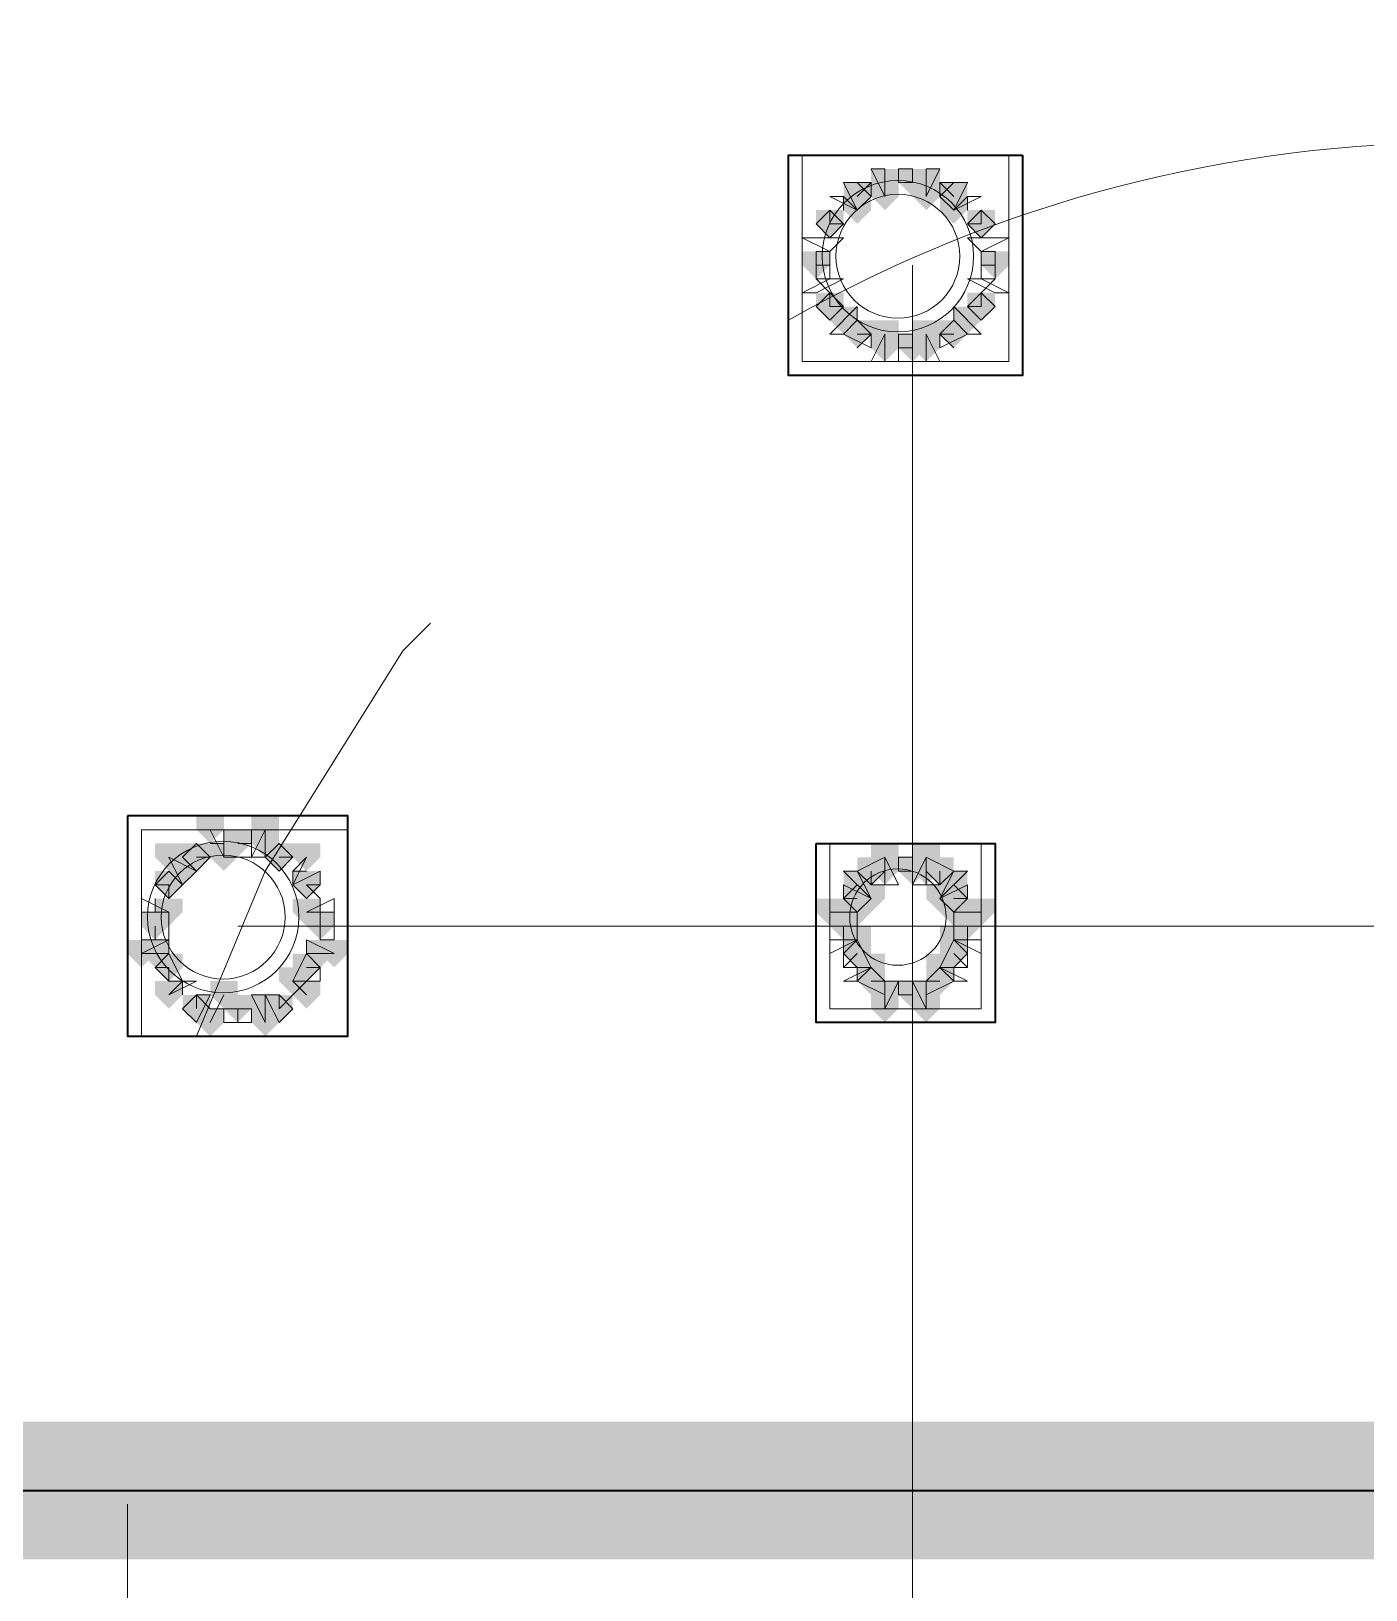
# Model space of a CAD drawing. Header units: millimetres. Extents: x 2315 to 4619, y 1334 to 1897.
# Drawn here: x 3787.65 to 3793.57, y 1541.26 to 1548.17 of the extents above; entities that cross this region are included whole.
import ezdxf

# ---------------------------------------------------------------- set-up
doc = ezdxf.new("R2010")
doc.units = ezdxf.units.MM
for name, color, linetype, true_color in [('PDF_10', 7, 'Continuous', 0x00b85c), ('PDF_AXIS', 7, 'Continuous', 0x00b85c), ('PDF_柱构件', 7, 'Continuous', 0x00b85c), ('PDF_转运站初步方案', 7, 'Continuous', 0x00b85c)]:
    doc.layers.add(name, color=color, linetype=linetype, true_color=true_color)
doc.layers.add('PDF_中心线层', color=1, linetype='Continuous')
doc.layers.add('PDF_粗实线层', color=7, linetype='Continuous')

msp = doc.modelspace()

# ---------------------------------------------------------------- hatches: boundary and pattern name
at = {"layer": 'PDF_10', "transparency": 33554559}
for points in [[(3791.5592, 1547.5601), (3791.4981, 1547.5601), (3791.4981, 1547.499), (3791.5592, 1547.4379), (3791.6203, 1547.499), (3791.6203, 1547.5601)], [(3791.5592, 1547.5601), (3791.4981, 1547.5601), (3791.4981, 1547.499), (3791.5592, 1547.4379), (3791.6203, 1547.499), (3791.6203, 1547.5601)], [(3791.3149, 1547.499), (3791.2538, 1547.499), (3791.2538, 1547.4379), (3791.3149, 1547.3768), (3791.376, 1547.4379), (3791.376, 1547.499)], [(3791.3149, 1547.499), (3791.2538, 1547.499), (3791.2538, 1547.4379), (3791.3149, 1547.3768), (3791.376, 1547.4379), (3791.376, 1547.499)], [(3791.7424, 1547.499), (3791.6814, 1547.499), (3791.6814, 1547.4379), (3791.7424, 1547.3768), (3791.8035, 1547.4379), (3791.8035, 1547.499)], [(3791.7424, 1547.499), (3791.6814, 1547.499), (3791.6814, 1547.4379), (3791.7424, 1547.3768), (3791.8035, 1547.4379), (3791.8035, 1547.499)], [(3791.1927, 1547.3768), (3791.1316, 1547.3768), (3791.1316, 1547.3157), (3791.1927, 1547.2547), (3791.2538, 1547.3157), (3791.2538, 1547.3768)], [(3791.1927, 1547.3768), (3791.1316, 1547.3768), (3791.1316, 1547.3157), (3791.1927, 1547.2547), (3791.2538, 1547.3157), (3791.2538, 1547.3768)], [(3791.8646, 1547.3768), (3791.8035, 1547.3768), (3791.8035, 1547.3157), (3791.8646, 1547.2547), (3791.9257, 1547.3157), (3791.9257, 1547.3768)], [(3791.8646, 1547.3768), (3791.8035, 1547.3768), (3791.8035, 1547.3157), (3791.8646, 1547.2547), (3791.9257, 1547.3157), (3791.9257, 1547.3768)], [(3791.1316, 1547.1936), (3791.0705, 1547.1936), (3791.0705, 1547.1325), (3791.1316, 1547.0714), (3791.1927, 1547.1325), (3791.1927, 1547.1936)], [(3791.1316, 1547.1936), (3791.0705, 1547.1936), (3791.0705, 1547.1325), (3791.1316, 1547.0714), (3791.1927, 1547.1325), (3791.1927, 1547.1936)], [(3791.9257, 1547.1936), (3791.8646, 1547.1936), (3791.8646, 1547.1325), (3791.9257, 1547.0714), (3791.9868, 1547.1325), (3791.9868, 1547.1936)], [(3791.9257, 1547.1936), (3791.8646, 1547.1936), (3791.8646, 1547.1325), (3791.9257, 1547.0714), (3791.9868, 1547.1325), (3791.9868, 1547.1936)], [(3791.1927, 1547.0103), (3791.1316, 1547.0103), (3791.1316, 1546.9493), (3791.1927, 1546.8882), (3791.2538, 1546.9493), (3791.2538, 1547.0103)], [(3791.1927, 1547.0103), (3791.1316, 1547.0103), (3791.1316, 1546.9493), (3791.1927, 1546.8882), (3791.2538, 1546.9493), (3791.2538, 1547.0103)], [(3791.8646, 1547.0103), (3791.8035, 1547.0103), (3791.8035, 1546.9493), (3791.8646, 1546.8882), (3791.9257, 1546.9493), (3791.9257, 1547.0103)], [(3791.8646, 1547.0103), (3791.8035, 1547.0103), (3791.8035, 1546.9493), (3791.8646, 1546.8882), (3791.9257, 1546.9493), (3791.9257, 1547.0103)], [(3791.3149, 1546.8882), (3791.2538, 1546.8882), (3791.2538, 1546.8271), (3791.3149, 1546.766), (3791.376, 1546.8271), (3791.376, 1546.8882)], [(3791.3149, 1546.8882), (3791.2538, 1546.8882), (3791.2538, 1546.8271), (3791.3149, 1546.766), (3791.376, 1546.8271), (3791.376, 1546.8882)], [(3791.7424, 1546.8882), (3791.6814, 1546.8882), (3791.6814, 1546.8271), (3791.7424, 1546.766), (3791.8035, 1546.8271), (3791.8035, 1546.8882)], [(3791.7424, 1546.8882), (3791.6814, 1546.8882), (3791.6814, 1546.8271), (3791.7424, 1546.766), (3791.8035, 1546.8271), (3791.8035, 1546.8882)], [(3791.5592, 1546.8271), (3791.4981, 1546.8271), (3791.4981, 1546.766), (3791.5592, 1546.7049), (3791.6203, 1546.766), (3791.6203, 1546.8271)], [(3791.5592, 1546.8271), (3791.4981, 1546.8271), (3791.4981, 1546.766), (3791.5592, 1546.7049), (3791.6203, 1546.766), (3791.6203, 1546.8271)], [(3791.5592, 1546.8271), (3791.4981, 1546.8271), (3791.4981, 1546.766), (3791.5592, 1546.7049), (3791.6203, 1546.766), (3791.6203, 1546.8271)], [(3788.5662, 1544.6282), (3788.5051, 1544.6282), (3788.5051, 1544.5671), (3788.5662, 1544.506), (3788.6273, 1544.5671), (3788.6273, 1544.6282)], [(3788.5662, 1544.6282), (3788.5051, 1544.6282), (3788.5051, 1544.5671), (3788.5662, 1544.506), (3788.6273, 1544.5671), (3788.6273, 1544.6282)], [(3788.5662, 1544.6282), (3788.5051, 1544.6282), (3788.5051, 1544.5671), (3788.5662, 1544.506), (3788.6273, 1544.5671), (3788.6273, 1544.6282)], [(3788.383, 1544.5671), (3788.3219, 1544.5671), (3788.3219, 1544.506), (3788.383, 1544.4449), (3788.4441, 1544.506), (3788.4441, 1544.5671)], [(3788.383, 1544.5671), (3788.3219, 1544.5671), (3788.3219, 1544.506), (3788.383, 1544.4449), (3788.4441, 1544.506), (3788.4441, 1544.5671)], [(3788.383, 1544.5671), (3788.3219, 1544.5671), (3788.3219, 1544.506), (3788.383, 1544.4449), (3788.4441, 1544.506), (3788.4441, 1544.5671)], [(3788.7495, 1544.5671), (3788.6884, 1544.5671), (3788.6884, 1544.506), (3788.7495, 1544.4449), (3788.8105, 1544.506), (3788.8105, 1544.5671)], [(3788.7495, 1544.5671), (3788.6884, 1544.5671), (3788.6884, 1544.506), (3788.7495, 1544.4449), (3788.8105, 1544.506), (3788.8105, 1544.5671)], [(3788.7495, 1544.5671), (3788.6884, 1544.5671), (3788.6884, 1544.506), (3788.7495, 1544.4449), (3788.8105, 1544.506), (3788.8105, 1544.5671)], [(3791.376, 1544.506), (3791.3149, 1544.506), (3791.3149, 1544.4449), (3791.376, 1544.3839), (3791.437, 1544.4449), (3791.437, 1544.506)], [(3791.376, 1544.506), (3791.3149, 1544.506), (3791.3149, 1544.4449), (3791.376, 1544.3839), (3791.437, 1544.4449), (3791.437, 1544.506)], [(3791.5592, 1544.506), (3791.4981, 1544.506), (3791.4981, 1544.4449), (3791.5592, 1544.3839), (3791.6203, 1544.4449), (3791.6203, 1544.506)], [(3791.5592, 1544.506), (3791.4981, 1544.506), (3791.4981, 1544.4449), (3791.5592, 1544.3839), (3791.6203, 1544.4449), (3791.6203, 1544.506)], [(3791.6814, 1544.506), (3791.6203, 1544.506), (3791.6203, 1544.4449), (3791.6814, 1544.3839), (3791.7424, 1544.4449), (3791.7424, 1544.506)], [(3791.6814, 1544.506), (3791.6203, 1544.506), (3791.6203, 1544.4449), (3791.6814, 1544.3839), (3791.7424, 1544.4449), (3791.7424, 1544.506)], [(3788.2608, 1544.4449), (3788.1997, 1544.4449), (3788.1997, 1544.3839), (3788.2608, 1544.3228), (3788.3219, 1544.3839), (3788.3219, 1544.4449)], [(3788.2608, 1544.4449), (3788.1997, 1544.4449), (3788.1997, 1544.3839), (3788.2608, 1544.3228), (3788.3219, 1544.3839), (3788.3219, 1544.4449)], [(3788.8716, 1544.4449), (3788.8105, 1544.4449), (3788.8105, 1544.3839), (3788.8716, 1544.3228), (3788.9327, 1544.3839), (3788.9327, 1544.4449)], [(3788.8716, 1544.4449), (3788.8105, 1544.4449), (3788.8105, 1544.3839), (3788.8716, 1544.3228), (3788.9327, 1544.3839), (3788.9327, 1544.4449)], [(3791.3149, 1544.3839), (3791.2538, 1544.3839), (3791.2538, 1544.3228), (3791.3149, 1544.2617), (3791.376, 1544.3228), (3791.376, 1544.3839)], [(3791.3149, 1544.3839), (3791.2538, 1544.3839), (3791.2538, 1544.3228), (3791.3149, 1544.2617), (3791.376, 1544.3228), (3791.376, 1544.3839)], [(3791.7424, 1544.3839), (3791.6814, 1544.3839), (3791.6814, 1544.3228), (3791.7424, 1544.2617), (3791.8035, 1544.3228), (3791.8035, 1544.3839)], [(3791.7424, 1544.3839), (3791.6814, 1544.3839), (3791.6814, 1544.3228), (3791.7424, 1544.2617), (3791.8035, 1544.3228), (3791.8035, 1544.3839)], [(3788.1997, 1544.2617), (3788.1387, 1544.2617), (3788.1387, 1544.2006), (3788.1997, 1544.1395), (3788.2608, 1544.2006), (3788.2608, 1544.2617)], [(3788.1997, 1544.2617), (3788.1387, 1544.2617), (3788.1387, 1544.2006), (3788.1997, 1544.1395), (3788.2608, 1544.2006), (3788.2608, 1544.2617)], [(3788.1997, 1544.2617), (3788.1387, 1544.2617), (3788.1387, 1544.2006), (3788.1997, 1544.1395), (3788.2608, 1544.2006), (3788.2608, 1544.2617)], [(3788.9327, 1544.2617), (3788.8716, 1544.2617), (3788.8716, 1544.2006), (3788.9327, 1544.1395), (3788.9938, 1544.2006), (3788.9938, 1544.2617)], [(3788.9327, 1544.2617), (3788.8716, 1544.2617), (3788.8716, 1544.2006), (3788.9327, 1544.1395), (3788.9938, 1544.2006), (3788.9938, 1544.2617)], [(3791.2538, 1544.2617), (3791.1927, 1544.2617), (3791.1927, 1544.2006), (3791.2538, 1544.1395), (3791.3149, 1544.2006), (3791.3149, 1544.2617)], [(3791.2538, 1544.2617), (3791.1927, 1544.2617), (3791.1927, 1544.2006), (3791.2538, 1544.1395), (3791.3149, 1544.2006), (3791.3149, 1544.2617)], [(3791.2538, 1544.2617), (3791.1927, 1544.2617), (3791.1927, 1544.2006), (3791.2538, 1544.1395), (3791.3149, 1544.2006), (3791.3149, 1544.2617)], [(3791.8035, 1544.2617), (3791.7424, 1544.2617), (3791.7424, 1544.2006), (3791.8035, 1544.1395), (3791.8646, 1544.2006), (3791.8646, 1544.2617)], [(3791.8035, 1544.2617), (3791.7424, 1544.2617), (3791.7424, 1544.2006), (3791.8035, 1544.1395), (3791.8646, 1544.2006), (3791.8646, 1544.2617)], [(3791.8035, 1544.2617), (3791.7424, 1544.2617), (3791.7424, 1544.2006), (3791.8035, 1544.1395), (3791.8646, 1544.2006), (3791.8646, 1544.2617)], [(3791.3149, 1544.1395), (3791.2538, 1544.1395), (3791.2538, 1544.0784), (3791.3149, 1544.0174), (3791.376, 1544.0784), (3791.376, 1544.1395)], [(3791.3149, 1544.1395), (3791.2538, 1544.1395), (3791.2538, 1544.0784), (3791.3149, 1544.0174), (3791.376, 1544.0784), (3791.376, 1544.1395)], [(3791.7424, 1544.1395), (3791.6814, 1544.1395), (3791.6814, 1544.0784), (3791.7424, 1544.0174), (3791.8035, 1544.0784), (3791.8035, 1544.1395)], [(3791.7424, 1544.1395), (3791.6814, 1544.1395), (3791.6814, 1544.0784), (3791.7424, 1544.0174), (3791.8035, 1544.0784), (3791.8035, 1544.1395)], [(3788.2608, 1544.0784), (3788.1997, 1544.0784), (3788.1997, 1544.0174), (3788.2608, 1543.9563), (3788.3219, 1544.0174), (3788.3219, 1544.0784)], [(3788.2608, 1544.0784), (3788.1997, 1544.0784), (3788.1997, 1544.0174), (3788.2608, 1543.9563), (3788.3219, 1544.0174), (3788.3219, 1544.0784)], [(3788.8716, 1544.0784), (3788.8105, 1544.0784), (3788.8105, 1544.0174), (3788.8716, 1543.9563), (3788.9327, 1544.0174), (3788.9327, 1544.0784)], [(3788.8716, 1544.0784), (3788.8105, 1544.0784), (3788.8105, 1544.0174), (3788.8716, 1543.9563), (3788.9327, 1544.0174), (3788.9327, 1544.0784)], [(3791.376, 1544.0174), (3791.3149, 1544.0174), (3791.3149, 1543.9563), (3791.376, 1543.8952), (3791.437, 1543.9563), (3791.437, 1544.0174)], [(3791.376, 1544.0174), (3791.3149, 1544.0174), (3791.3149, 1543.9563), (3791.376, 1543.8952), (3791.437, 1543.9563), (3791.437, 1544.0174)], [(3791.376, 1544.0174), (3791.3149, 1544.0174), (3791.3149, 1543.9563), (3791.376, 1543.8952), (3791.437, 1543.9563), (3791.437, 1544.0174)], [(3791.6814, 1544.0174), (3791.6203, 1544.0174), (3791.6203, 1543.9563), (3791.6814, 1543.8952), (3791.7424, 1543.9563), (3791.7424, 1544.0174)], [(3791.6814, 1544.0174), (3791.6203, 1544.0174), (3791.6203, 1543.9563), (3791.6814, 1543.8952), (3791.7424, 1543.9563), (3791.7424, 1544.0174)], [(3791.6814, 1544.0174), (3791.6203, 1544.0174), (3791.6203, 1543.9563), (3791.6814, 1543.8952), (3791.7424, 1543.9563), (3791.7424, 1544.0174)], [(3791.5592, 1543.9563), (3791.4981, 1543.9563), (3791.4981, 1543.8952), (3791.5592, 1543.8341), (3791.6203, 1543.8952), (3791.6203, 1543.9563)], [(3791.5592, 1543.9563), (3791.4981, 1543.9563), (3791.4981, 1543.8952), (3791.5592, 1543.8341), (3791.6203, 1543.8952), (3791.6203, 1543.9563)], [(3788.383, 1543.8952), (3788.3219, 1543.8952), (3788.3219, 1543.8341), (3788.383, 1543.773), (3788.4441, 1543.8341), (3788.4441, 1543.8952)], [(3788.383, 1543.8952), (3788.3219, 1543.8952), (3788.3219, 1543.8341), (3788.383, 1543.773), (3788.4441, 1543.8341), (3788.4441, 1543.8952)], [(3788.5662, 1543.8952), (3788.5051, 1543.8952), (3788.5051, 1543.8341), (3788.5662, 1543.773), (3788.6273, 1543.8341), (3788.6273, 1543.8952)], [(3788.5662, 1543.8952), (3788.5051, 1543.8952), (3788.5051, 1543.8341), (3788.5662, 1543.773), (3788.6273, 1543.8341), (3788.6273, 1543.8952)], [(3788.7495, 1543.8952), (3788.6884, 1543.8952), (3788.6884, 1543.8341), (3788.7495, 1543.773), (3788.8105, 1543.8341), (3788.8105, 1543.8952)], [(3788.7495, 1543.8952), (3788.6884, 1543.8952), (3788.6884, 1543.8341), (3788.7495, 1543.773), (3788.8105, 1543.8341), (3788.8105, 1543.8952)]]:
    msp.add_hatch(color=6, dxfattribs=at).paths.add_polyline_path(points)
at = {"layer": 'PDF_柱构件', "transparency": 33554559}
for points in [[(3791.437, 1547.5601), (3791.376, 1547.5601), (3791.376, 1547.499), (3791.437, 1547.4379), (3791.4981, 1547.499), (3791.4981, 1547.5601)], [(3791.6203, 1547.5601), (3791.5592, 1547.5601), (3791.5592, 1547.499), (3791.6203, 1547.4379), (3791.6814, 1547.499), (3791.6814, 1547.5601)], [(3791.3149, 1547.4379), (3791.2538, 1547.4379), (3791.2538, 1547.3768), (3791.3149, 1547.3157), (3791.376, 1547.3768), (3791.376, 1547.4379)], [(3791.437, 1547.499), (3791.376, 1547.499), (3791.376, 1547.4379), (3791.437, 1547.3768), (3791.4981, 1547.4379), (3791.4981, 1547.499)], [(3791.6203, 1547.499), (3791.5592, 1547.499), (3791.5592, 1547.4379), (3791.6203, 1547.3768), (3791.6814, 1547.4379), (3791.6814, 1547.499)], [(3791.7424, 1547.4379), (3791.6814, 1547.4379), (3791.6814, 1547.3768), (3791.7424, 1547.3157), (3791.8035, 1547.3768), (3791.8035, 1547.4379)], [(3791.2538, 1546.9493), (3791.1927, 1546.9493), (3791.1927, 1546.8882), (3791.2538, 1546.8271), (3791.3149, 1546.8882), (3791.3149, 1546.9493)], [(3791.437, 1546.8882), (3791.376, 1546.8882), (3791.376, 1546.8271), (3791.437, 1546.766), (3791.4981, 1546.8271), (3791.4981, 1546.8882)], [(3791.6203, 1546.8882), (3791.5592, 1546.8882), (3791.5592, 1546.8271), (3791.6203, 1546.766), (3791.6814, 1546.8271), (3791.6814, 1546.8882)], [(3791.8035, 1546.9493), (3791.7424, 1546.9493), (3791.7424, 1546.8882), (3791.8035, 1546.8271), (3791.8646, 1546.8882), (3791.8646, 1546.9493)], [(3791.437, 1546.8271), (3791.376, 1546.8271), (3791.376, 1546.766), (3791.437, 1546.7049), (3791.4981, 1546.766), (3791.4981, 1546.8271)], [(3791.6203, 1546.8271), (3791.5592, 1546.8271), (3791.5592, 1546.766), (3791.6203, 1546.7049), (3791.6814, 1546.766), (3791.6814, 1546.8271)], [(3788.4441, 1544.6893), (3788.383, 1544.6893), (3788.383, 1544.6282), (3788.4441, 1544.5671), (3788.5051, 1544.6282), (3788.5051, 1544.6893)], [(3788.6884, 1544.6893), (3788.6273, 1544.6893), (3788.6273, 1544.6282), (3788.6884, 1544.5671), (3788.7495, 1544.6282), (3788.7495, 1544.6893)], [(3788.6884, 1544.6282), (3788.6273, 1544.6282), (3788.6273, 1544.5671), (3788.6884, 1544.506), (3788.7495, 1544.5671), (3788.7495, 1544.6282)], [(3788.2608, 1544.5671), (3788.1997, 1544.5671), (3788.1997, 1544.506), (3788.2608, 1544.4449), (3788.3219, 1544.506), (3788.3219, 1544.5671)], [(3788.5051, 1544.5671), (3788.4441, 1544.5671), (3788.4441, 1544.506), (3788.5051, 1544.4449), (3788.5662, 1544.506), (3788.5662, 1544.5671)], [(3788.8716, 1544.5671), (3788.8105, 1544.5671), (3788.8105, 1544.506), (3788.8716, 1544.4449), (3788.9327, 1544.506), (3788.9327, 1544.5671)], [(3791.437, 1544.5671), (3791.376, 1544.5671), (3791.376, 1544.506), (3791.437, 1544.4449), (3791.4981, 1544.506), (3791.4981, 1544.5671)], [(3791.6203, 1544.5671), (3791.5592, 1544.5671), (3791.5592, 1544.506), (3791.6203, 1544.4449), (3791.6814, 1544.506), (3791.6814, 1544.5671)], [(3788.3219, 1544.506), (3788.2608, 1544.506), (3788.2608, 1544.4449), (3788.3219, 1544.3839), (3788.383, 1544.4449), (3788.383, 1544.506)], [(3791.437, 1544.506), (3791.376, 1544.506), (3791.376, 1544.4449), (3791.437, 1544.3839), (3791.4981, 1544.4449), (3791.4981, 1544.506)], [(3791.6203, 1544.506), (3791.5592, 1544.506), (3791.5592, 1544.4449), (3791.6203, 1544.3839), (3791.6814, 1544.4449), (3791.6814, 1544.506)], [(3791.3149, 1544.4449), (3791.2538, 1544.4449), (3791.2538, 1544.3839), (3791.3149, 1544.3228), (3791.376, 1544.3839), (3791.376, 1544.4449)], [(3791.7424, 1544.4449), (3791.6814, 1544.4449), (3791.6814, 1544.3839), (3791.7424, 1544.3228), (3791.8035, 1544.3839), (3791.8035, 1544.4449)], [(3791.376, 1544.3839), (3791.3149, 1544.3839), (3791.3149, 1544.3228), (3791.376, 1544.2617), (3791.437, 1544.3228), (3791.437, 1544.3839)], [(3791.6814, 1544.3839), (3791.6203, 1544.3839), (3791.6203, 1544.3228), (3791.6814, 1544.2617), (3791.7424, 1544.3228), (3791.7424, 1544.3839)], [(3788.2608, 1544.3228), (3788.1997, 1544.3228), (3788.1997, 1544.2617), (3788.2608, 1544.2006), (3788.3219, 1544.2617), (3788.3219, 1544.3228)], [(3788.8716, 1544.3228), (3788.8105, 1544.3228), (3788.8105, 1544.2617), (3788.8716, 1544.2006), (3788.9327, 1544.2617), (3788.9327, 1544.3228)], [(3791.1927, 1544.3228), (3791.1316, 1544.3228), (3791.1316, 1544.2617), (3791.1927, 1544.2006), (3791.2538, 1544.2617), (3791.2538, 1544.3228)], [(3791.2538, 1544.3228), (3791.1927, 1544.3228), (3791.1927, 1544.2617), (3791.2538, 1544.2006), (3791.3149, 1544.2617), (3791.3149, 1544.3228)], [(3791.3149, 1544.3228), (3791.2538, 1544.3228), (3791.2538, 1544.2617), (3791.3149, 1544.2006), (3791.376, 1544.2617), (3791.376, 1544.3228)], [(3791.7424, 1544.3228), (3791.6814, 1544.3228), (3791.6814, 1544.2617), (3791.7424, 1544.2006), (3791.8035, 1544.2617), (3791.8035, 1544.3228)], [(3791.8035, 1544.3228), (3791.7424, 1544.3228), (3791.7424, 1544.2617), (3791.8035, 1544.2006), (3791.8646, 1544.2617), (3791.8646, 1544.3228)], [(3791.8646, 1544.3228), (3791.8035, 1544.3228), (3791.8035, 1544.2617), (3791.8646, 1544.2006), (3791.9257, 1544.2617), (3791.9257, 1544.3228)], [(3791.3149, 1544.2006), (3791.2538, 1544.2006), (3791.2538, 1544.1395), (3791.3149, 1544.0784), (3791.376, 1544.1395), (3791.376, 1544.2006)], [(3791.7424, 1544.2006), (3791.6814, 1544.2006), (3791.6814, 1544.1395), (3791.7424, 1544.0784), (3791.8035, 1544.1395), (3791.8035, 1544.2006)], [(3788.1387, 1544.1395), (3788.0776, 1544.1395), (3788.0776, 1544.0784), (3788.1387, 1544.0174), (3788.1997, 1544.0784), (3788.1997, 1544.1395)], [(3788.1997, 1544.1395), (3788.1387, 1544.1395), (3788.1387, 1544.0784), (3788.1997, 1544.0174), (3788.2608, 1544.0784), (3788.2608, 1544.1395)], [(3788.9327, 1544.1395), (3788.8716, 1544.1395), (3788.8716, 1544.0784), (3788.9327, 1544.0174), (3788.9938, 1544.0784), (3788.9938, 1544.1395)], [(3788.9938, 1544.1395), (3788.9327, 1544.1395), (3788.9327, 1544.0784), (3788.9938, 1544.0174), (3789.0549, 1544.0784), (3789.0549, 1544.1395)], [(3791.376, 1544.0784), (3791.3149, 1544.0784), (3791.3149, 1544.0174), (3791.376, 1543.9563), (3791.437, 1544.0174), (3791.437, 1544.0784)], [(3791.6814, 1544.0784), (3791.6203, 1544.0784), (3791.6203, 1544.0174), (3791.6814, 1543.9563), (3791.7424, 1544.0174), (3791.7424, 1544.0784)], [(3788.8105, 1544.0174), (3788.7495, 1544.0174), (3788.7495, 1543.9563), (3788.8105, 1543.8952), (3788.8716, 1543.9563), (3788.8716, 1544.0174)], [(3788.2608, 1543.9563), (3788.1997, 1543.9563), (3788.1997, 1543.8952), (3788.2608, 1543.8341), (3788.3219, 1543.8952), (3788.3219, 1543.9563)], [(3788.5051, 1543.9563), (3788.4441, 1543.9563), (3788.4441, 1543.8952), (3788.5051, 1543.8341), (3788.5662, 1543.8952), (3788.5662, 1543.9563)], [(3788.8716, 1543.9563), (3788.8105, 1543.9563), (3788.8105, 1543.8952), (3788.8716, 1543.8341), (3788.9327, 1543.8952), (3788.9327, 1543.9563)], [(3791.437, 1543.9563), (3791.376, 1543.9563), (3791.376, 1543.8952), (3791.437, 1543.8341), (3791.4981, 1543.8952), (3791.4981, 1543.9563)], [(3791.6203, 1543.9563), (3791.5592, 1543.9563), (3791.5592, 1543.8952), (3791.6203, 1543.8341), (3791.6814, 1543.8952), (3791.6814, 1543.9563)], [(3788.6884, 1543.8952), (3788.6273, 1543.8952), (3788.6273, 1543.8341), (3788.6884, 1543.773), (3788.7495, 1543.8341), (3788.7495, 1543.8952)], [(3791.437, 1543.8952), (3791.376, 1543.8952), (3791.376, 1543.8341), (3791.437, 1543.773), (3791.4981, 1543.8341), (3791.4981, 1543.8952)], [(3791.6203, 1543.8952), (3791.5592, 1543.8952), (3791.5592, 1543.8341), (3791.6203, 1543.773), (3791.6814, 1543.8341), (3791.6814, 1543.8952)], [(3788.4441, 1543.8341), (3788.383, 1543.8341), (3788.383, 1543.773), (3788.4441, 1543.712), (3788.5051, 1543.773), (3788.5051, 1543.8341)], [(3788.6884, 1543.8341), (3788.6273, 1543.8341), (3788.6273, 1543.773), (3788.6884, 1543.712), (3788.7495, 1543.773), (3788.7495, 1543.8341)]]:
    msp.add_hatch(color=6, dxfattribs=at).paths.add_polyline_path(points)
at = {"layer": 'PDF_粗实线层', "transparency": 33554559}
msp.add_hatch(color=256, dxfattribs=at).paths.add_polyline_path([(3836.3317, 1554.7066), (3835.7208, 1554.7066), (3835.7208, 1542.0017), (3780.3203, 1542.0017), (3780.3203, 1554.7066), (3779.7095, 1554.7066), (3779.7095, 1541.3909), (3836.3317, 1541.3909)])
at = {"layer": 'PDF_转运站初步方案', "transparency": 33554559}
for points in [[(3791.5592, 1547.5601), (3791.4981, 1547.5601), (3791.4981, 1547.499), (3791.5592, 1547.4379), (3791.6203, 1547.499), (3791.6203, 1547.5601)], [(3791.5592, 1547.5601), (3791.4981, 1547.5601), (3791.4981, 1547.499), (3791.5592, 1547.4379), (3791.6203, 1547.499), (3791.6203, 1547.5601)], [(3791.3149, 1547.499), (3791.2538, 1547.499), (3791.2538, 1547.4379), (3791.3149, 1547.3768), (3791.376, 1547.4379), (3791.376, 1547.499)], [(3791.3149, 1547.499), (3791.2538, 1547.499), (3791.2538, 1547.4379), (3791.3149, 1547.3768), (3791.376, 1547.4379), (3791.376, 1547.499)], [(3791.7424, 1547.499), (3791.6814, 1547.499), (3791.6814, 1547.4379), (3791.7424, 1547.3768), (3791.8035, 1547.4379), (3791.8035, 1547.499)], [(3791.7424, 1547.499), (3791.6814, 1547.499), (3791.6814, 1547.4379), (3791.7424, 1547.3768), (3791.8035, 1547.4379), (3791.8035, 1547.499)], [(3791.1927, 1547.3768), (3791.1316, 1547.3768), (3791.1316, 1547.3157), (3791.1927, 1547.2547), (3791.2538, 1547.3157), (3791.2538, 1547.3768)], [(3791.1927, 1547.3768), (3791.1316, 1547.3768), (3791.1316, 1547.3157), (3791.1927, 1547.2547), (3791.2538, 1547.3157), (3791.2538, 1547.3768)], [(3791.8646, 1547.3768), (3791.8035, 1547.3768), (3791.8035, 1547.3157), (3791.8646, 1547.2547), (3791.9257, 1547.3157), (3791.9257, 1547.3768)], [(3791.8646, 1547.3768), (3791.8035, 1547.3768), (3791.8035, 1547.3157), (3791.8646, 1547.2547), (3791.9257, 1547.3157), (3791.9257, 1547.3768)], [(3791.1316, 1547.1936), (3791.0705, 1547.1936), (3791.0705, 1547.1325), (3791.1316, 1547.0714), (3791.1927, 1547.1325), (3791.1927, 1547.1936)], [(3791.1316, 1547.1936), (3791.0705, 1547.1936), (3791.0705, 1547.1325), (3791.1316, 1547.0714), (3791.1927, 1547.1325), (3791.1927, 1547.1936)], [(3791.9257, 1547.1936), (3791.8646, 1547.1936), (3791.8646, 1547.1325), (3791.9257, 1547.0714), (3791.9868, 1547.1325), (3791.9868, 1547.1936)], [(3791.9257, 1547.1936), (3791.8646, 1547.1936), (3791.8646, 1547.1325), (3791.9257, 1547.0714), (3791.9868, 1547.1325), (3791.9868, 1547.1936)], [(3791.1927, 1547.0103), (3791.1316, 1547.0103), (3791.1316, 1546.9493), (3791.1927, 1546.8882), (3791.2538, 1546.9493), (3791.2538, 1547.0103)], [(3791.1927, 1547.0103), (3791.1316, 1547.0103), (3791.1316, 1546.9493), (3791.1927, 1546.8882), (3791.2538, 1546.9493), (3791.2538, 1547.0103)], [(3791.8646, 1547.0103), (3791.8035, 1547.0103), (3791.8035, 1546.9493), (3791.8646, 1546.8882), (3791.9257, 1546.9493), (3791.9257, 1547.0103)], [(3791.8646, 1547.0103), (3791.8035, 1547.0103), (3791.8035, 1546.9493), (3791.8646, 1546.8882), (3791.9257, 1546.9493), (3791.9257, 1547.0103)], [(3791.3149, 1546.8882), (3791.2538, 1546.8882), (3791.2538, 1546.8271), (3791.3149, 1546.766), (3791.376, 1546.8271), (3791.376, 1546.8882)], [(3791.3149, 1546.8882), (3791.2538, 1546.8882), (3791.2538, 1546.8271), (3791.3149, 1546.766), (3791.376, 1546.8271), (3791.376, 1546.8882)], [(3791.7424, 1546.8882), (3791.6814, 1546.8882), (3791.6814, 1546.8271), (3791.7424, 1546.766), (3791.8035, 1546.8271), (3791.8035, 1546.8882)], [(3791.7424, 1546.8882), (3791.6814, 1546.8882), (3791.6814, 1546.8271), (3791.7424, 1546.766), (3791.8035, 1546.8271), (3791.8035, 1546.8882)], [(3791.5592, 1546.8271), (3791.4981, 1546.8271), (3791.4981, 1546.766), (3791.5592, 1546.7049), (3791.6203, 1546.766), (3791.6203, 1546.8271)], [(3791.5592, 1546.8271), (3791.4981, 1546.8271), (3791.4981, 1546.766), (3791.5592, 1546.7049), (3791.6203, 1546.766), (3791.6203, 1546.8271)], [(3788.5662, 1544.6282), (3788.5051, 1544.6282), (3788.5051, 1544.5671), (3788.5662, 1544.506), (3788.6273, 1544.5671), (3788.6273, 1544.6282)], [(3788.5662, 1544.6282), (3788.5051, 1544.6282), (3788.5051, 1544.5671), (3788.5662, 1544.506), (3788.6273, 1544.5671), (3788.6273, 1544.6282)], [(3788.383, 1544.5671), (3788.3219, 1544.5671), (3788.3219, 1544.506), (3788.383, 1544.4449), (3788.4441, 1544.506), (3788.4441, 1544.5671)], [(3788.383, 1544.5671), (3788.3219, 1544.5671), (3788.3219, 1544.506), (3788.383, 1544.4449), (3788.4441, 1544.506), (3788.4441, 1544.5671)], [(3788.7495, 1544.5671), (3788.6884, 1544.5671), (3788.6884, 1544.506), (3788.7495, 1544.4449), (3788.8105, 1544.506), (3788.8105, 1544.5671)], [(3788.7495, 1544.5671), (3788.6884, 1544.5671), (3788.6884, 1544.506), (3788.7495, 1544.4449), (3788.8105, 1544.506), (3788.8105, 1544.5671)], [(3791.376, 1544.506), (3791.3149, 1544.506), (3791.3149, 1544.4449), (3791.376, 1544.3839), (3791.437, 1544.4449), (3791.437, 1544.506)], [(3791.376, 1544.506), (3791.3149, 1544.506), (3791.3149, 1544.4449), (3791.376, 1544.3839), (3791.437, 1544.4449), (3791.437, 1544.506)], [(3791.5592, 1544.506), (3791.4981, 1544.506), (3791.4981, 1544.4449), (3791.5592, 1544.3839), (3791.6203, 1544.4449), (3791.6203, 1544.506)], [(3791.5592, 1544.506), (3791.4981, 1544.506), (3791.4981, 1544.4449), (3791.5592, 1544.3839), (3791.6203, 1544.4449), (3791.6203, 1544.506)], [(3791.6814, 1544.506), (3791.6203, 1544.506), (3791.6203, 1544.4449), (3791.6814, 1544.3839), (3791.7424, 1544.4449), (3791.7424, 1544.506)], [(3791.6814, 1544.506), (3791.6203, 1544.506), (3791.6203, 1544.4449), (3791.6814, 1544.3839), (3791.7424, 1544.4449), (3791.7424, 1544.506)], [(3788.2608, 1544.4449), (3788.1997, 1544.4449), (3788.1997, 1544.3839), (3788.2608, 1544.3228), (3788.3219, 1544.3839), (3788.3219, 1544.4449)], [(3788.2608, 1544.4449), (3788.1997, 1544.4449), (3788.1997, 1544.3839), (3788.2608, 1544.3228), (3788.3219, 1544.3839), (3788.3219, 1544.4449)], [(3788.8716, 1544.4449), (3788.8105, 1544.4449), (3788.8105, 1544.3839), (3788.8716, 1544.3228), (3788.9327, 1544.3839), (3788.9327, 1544.4449)], [(3788.8716, 1544.4449), (3788.8105, 1544.4449), (3788.8105, 1544.3839), (3788.8716, 1544.3228), (3788.9327, 1544.3839), (3788.9327, 1544.4449)], [(3791.3149, 1544.3839), (3791.2538, 1544.3839), (3791.2538, 1544.3228), (3791.3149, 1544.2617), (3791.376, 1544.3228), (3791.376, 1544.3839)], [(3791.3149, 1544.3839), (3791.2538, 1544.3839), (3791.2538, 1544.3228), (3791.3149, 1544.2617), (3791.376, 1544.3228), (3791.376, 1544.3839)], [(3791.7424, 1544.3839), (3791.6814, 1544.3839), (3791.6814, 1544.3228), (3791.7424, 1544.2617), (3791.8035, 1544.3228), (3791.8035, 1544.3839)], [(3791.7424, 1544.3839), (3791.6814, 1544.3839), (3791.6814, 1544.3228), (3791.7424, 1544.2617), (3791.8035, 1544.3228), (3791.8035, 1544.3839)], [(3788.1997, 1544.2617), (3788.1387, 1544.2617), (3788.1387, 1544.2006), (3788.1997, 1544.1395), (3788.2608, 1544.2006), (3788.2608, 1544.2617)], [(3788.1997, 1544.2617), (3788.1387, 1544.2617), (3788.1387, 1544.2006), (3788.1997, 1544.1395), (3788.2608, 1544.2006), (3788.2608, 1544.2617)], [(3788.9327, 1544.2617), (3788.8716, 1544.2617), (3788.8716, 1544.2006), (3788.9327, 1544.1395), (3788.9938, 1544.2006), (3788.9938, 1544.2617)], [(3788.9327, 1544.2617), (3788.8716, 1544.2617), (3788.8716, 1544.2006), (3788.9327, 1544.1395), (3788.9938, 1544.2006), (3788.9938, 1544.2617)], [(3791.2538, 1544.2617), (3791.1927, 1544.2617), (3791.1927, 1544.2006), (3791.2538, 1544.1395), (3791.3149, 1544.2006), (3791.3149, 1544.2617)], [(3791.2538, 1544.2617), (3791.1927, 1544.2617), (3791.1927, 1544.2006), (3791.2538, 1544.1395), (3791.3149, 1544.2006), (3791.3149, 1544.2617)], [(3791.8035, 1544.2617), (3791.7424, 1544.2617), (3791.7424, 1544.2006), (3791.8035, 1544.1395), (3791.8646, 1544.2006), (3791.8646, 1544.2617)], [(3791.8035, 1544.2617), (3791.7424, 1544.2617), (3791.7424, 1544.2006), (3791.8035, 1544.1395), (3791.8646, 1544.2006), (3791.8646, 1544.2617)], [(3791.3149, 1544.1395), (3791.2538, 1544.1395), (3791.2538, 1544.0784), (3791.3149, 1544.0174), (3791.376, 1544.0784), (3791.376, 1544.1395)], [(3791.3149, 1544.1395), (3791.2538, 1544.1395), (3791.2538, 1544.0784), (3791.3149, 1544.0174), (3791.376, 1544.0784), (3791.376, 1544.1395)], [(3791.7424, 1544.1395), (3791.6814, 1544.1395), (3791.6814, 1544.0784), (3791.7424, 1544.0174), (3791.8035, 1544.0784), (3791.8035, 1544.1395)], [(3791.7424, 1544.1395), (3791.6814, 1544.1395), (3791.6814, 1544.0784), (3791.7424, 1544.0174), (3791.8035, 1544.0784), (3791.8035, 1544.1395)], [(3788.2608, 1544.0784), (3788.1997, 1544.0784), (3788.1997, 1544.0174), (3788.2608, 1543.9563), (3788.3219, 1544.0174), (3788.3219, 1544.0784)], [(3788.2608, 1544.0784), (3788.1997, 1544.0784), (3788.1997, 1544.0174), (3788.2608, 1543.9563), (3788.3219, 1544.0174), (3788.3219, 1544.0784)], [(3788.8716, 1544.0784), (3788.8105, 1544.0784), (3788.8105, 1544.0174), (3788.8716, 1543.9563), (3788.9327, 1544.0174), (3788.9327, 1544.0784)], [(3788.8716, 1544.0784), (3788.8105, 1544.0784), (3788.8105, 1544.0174), (3788.8716, 1543.9563), (3788.9327, 1544.0174), (3788.9327, 1544.0784)], [(3791.376, 1544.0174), (3791.3149, 1544.0174), (3791.3149, 1543.9563), (3791.376, 1543.8952), (3791.437, 1543.9563), (3791.437, 1544.0174)], [(3791.376, 1544.0174), (3791.3149, 1544.0174), (3791.3149, 1543.9563), (3791.376, 1543.8952), (3791.437, 1543.9563), (3791.437, 1544.0174)], [(3791.6814, 1544.0174), (3791.6203, 1544.0174), (3791.6203, 1543.9563), (3791.6814, 1543.8952), (3791.7424, 1543.9563), (3791.7424, 1544.0174)], [(3791.6814, 1544.0174), (3791.6203, 1544.0174), (3791.6203, 1543.9563), (3791.6814, 1543.8952), (3791.7424, 1543.9563), (3791.7424, 1544.0174)], [(3791.5592, 1543.9563), (3791.4981, 1543.9563), (3791.4981, 1543.8952), (3791.5592, 1543.8341), (3791.6203, 1543.8952), (3791.6203, 1543.9563)], [(3791.5592, 1543.9563), (3791.4981, 1543.9563), (3791.4981, 1543.8952), (3791.5592, 1543.8341), (3791.6203, 1543.8952), (3791.6203, 1543.9563)], [(3788.383, 1543.8952), (3788.3219, 1543.8952), (3788.3219, 1543.8341), (3788.383, 1543.773), (3788.4441, 1543.8341), (3788.4441, 1543.8952)], [(3788.383, 1543.8952), (3788.3219, 1543.8952), (3788.3219, 1543.8341), (3788.383, 1543.773), (3788.4441, 1543.8341), (3788.4441, 1543.8952)], [(3788.5662, 1543.8952), (3788.5051, 1543.8952), (3788.5051, 1543.8341), (3788.5662, 1543.773), (3788.6273, 1543.8341), (3788.6273, 1543.8952)], [(3788.5662, 1543.8952), (3788.5051, 1543.8952), (3788.5051, 1543.8341), (3788.5662, 1543.773), (3788.6273, 1543.8341), (3788.6273, 1543.8952)], [(3788.7495, 1543.8952), (3788.6884, 1543.8952), (3788.6884, 1543.8341), (3788.7495, 1543.773), (3788.8105, 1543.8341), (3788.8105, 1543.8952)], [(3788.7495, 1543.8952), (3788.6884, 1543.8952), (3788.6884, 1543.8341), (3788.7495, 1543.773), (3788.8105, 1543.8341), (3788.8105, 1543.8952)]]:
    msp.add_hatch(color=6, dxfattribs=at).paths.add_polyline_path(points)

# ---------------------------------------------------------------- linework, layer by layer
at = {"layer": 'PDF_10', "color": 6, "lineweight": 18}
for points in [[(3791.5592, 1547.5601), (3791.5592, 1547.499), (3791.4981, 1547.499)], [(3791.376, 1547.499), (3791.3149, 1547.4379)], [(3791.376, 1547.4379), (3791.3149, 1547.499)], [(3791.7424, 1547.4379), (3791.6814, 1547.499)], [(3791.6814, 1547.4379), (3791.7424, 1547.499)], [(3791.1927, 1547.3768), (3791.1927, 1547.3157), (3791.2538, 1547.3157)], [(3791.8035, 1547.3157), (3791.8646, 1547.3157), (3791.8646, 1547.3768)], [(3791.1316, 1547.1936), (3791.1316, 1547.1325), (3791.1927, 1547.1325)], [(3791.8646, 1547.1325), (3791.9257, 1547.1325), (3791.9257, 1547.1936)], [(3791.1927, 1547.0103), (3791.1927, 1546.9493), (3791.2538, 1546.9493)], [(3791.8035, 1546.9493), (3791.8646, 1546.9493), (3791.8646, 1547.0103)], [(3791.3149, 1546.8271), (3791.376, 1546.8271), (3791.3149, 1546.766)], [(3791.7424, 1546.766), (3791.6814, 1546.8271), (3791.7424, 1546.8271)], [(3791.4981, 1546.766), (3791.5592, 1546.766)], [(3788.5662, 1544.5671), (3788.6273, 1544.5671)], [(3788.383, 1544.506), (3788.4441, 1544.506)], [(3788.7495, 1544.506), (3788.8105, 1544.506)], [(3791.4981, 1544.4449), (3791.5592, 1544.4449), (3791.5592, 1544.506)], [(3791.376, 1544.4449), (3791.376, 1544.3839), (3791.437, 1544.4449)], [(3791.6203, 1544.4449), (3791.6814, 1544.3839), (3791.6814, 1544.4449)], [(3788.2608, 1544.3228), (3788.2608, 1544.3839), (3788.1997, 1544.3839)], [(3788.9327, 1544.3839), (3788.8716, 1544.3839), (3788.9327, 1544.3228)], [(3791.3149, 1544.3228), (3791.2538, 1544.3228), (3791.3149, 1544.3839)], [(3791.7424, 1544.3839), (3791.8035, 1544.3228), (3791.7424, 1544.3228)], [(3788.1997, 1544.1395), (3788.1997, 1544.2006)], [(3788.9938, 1544.2006), (3788.9327, 1544.2006), (3788.9327, 1544.1395)], [(3791.2538, 1544.1395), (3791.2538, 1544.2006)], [(3791.8035, 1544.2006), (3791.8035, 1544.1395)], [(3791.3149, 1544.0174), (3791.2538, 1544.0784)], [(3791.3149, 1544.0784), (3791.2538, 1544.0174)], [(3791.8035, 1544.0784), (3791.7424, 1544.0174)], [(3791.7424, 1544.0784), (3791.8035, 1544.0174)], [(3788.2608, 1543.9563), (3788.2608, 1544.0174), (3788.1997, 1544.0174)], [(3788.8716, 1544.0174), (3788.9327, 1544.0174), (3788.8716, 1543.9563)], [(3791.437, 1543.9563), (3791.376, 1543.9563)], [(3791.5592, 1543.9563), (3791.5592, 1543.8952), (3791.4981, 1543.8952)], [(3791.6814, 1543.9563), (3791.6203, 1543.9563)], [(3788.4441, 1543.8341), (3788.383, 1543.8952), (3788.383, 1543.8341)], [(3788.8105, 1543.8952), (3788.7495, 1543.8341), (3788.7495, 1543.8952)], [(3788.6273, 1543.8341), (3788.5662, 1543.8341), (3788.5662, 1543.773)]]:
    msp.add_lwpolyline(points, dxfattribs=at)
at = {"layer": 'PDF_AXIS', "color": 6, "lineweight": 18}
for points in [[(3791.9868, 1547.6211), (3791.9868, 1546.7049), (3791.0705, 1546.7049), (3791.0705, 1547.6211)], [(3788.1387, 1544.6282), (3788.1387, 1543.712), (3789.0549, 1543.712), (3789.0549, 1544.6282)], [(3791.1927, 1544.5671), (3791.1927, 1543.8341), (3791.8646, 1543.8341), (3791.8646, 1544.5671)]]:
    msp.add_lwpolyline(points, close=True, dxfattribs=at)
at = {"layer": 'PDF_中心线层', "color": 6, "lineweight": 18}
for points in [[(3791.5592, 1547.1325), (3791.5592, 1536.2601)], [(3789.4214, 1545.5444), (3789.2992, 1545.4222), (3788.6884, 1544.4449), (3788.383, 1543.712)], [(3788.5662, 1544.2006), (3799.4997, 1544.2006)], [(3800.0495, 1541.6963), (3788.0165, 1541.6963), (3800.0495, 1541.6963)], [(3788.0776, 1541.6352), (3788.0776, 1541.1466), (3788.2608, 1539.986), (3788.6884, 1538.9476), (3789.2992, 1537.9703), (3790.0932, 1537.1763), (3791.0095, 1536.5044), (3792.0478, 1536.0157), (3793.1473, 1535.7714), (3794.3078, 1535.7103), (3795.4684, 1535.8325), (3796.5068, 1536.2601), (3797.0565, 1536.5655)]]:
    msp.add_lwpolyline(points, dxfattribs=at)
msp.add_arc((3793.9975, 1541.6248), 6.0524, 0.6771, 119.58331, dxfattribs=at)
at = {"layer": 'PDF_柱构件', "color": 6, "lineweight": 18}
for points in [[(3791.437, 1547.5601), (3791.437, 1547.4379), (3791.376, 1547.5601)], [(3791.5592, 1547.499), (3791.4981, 1547.499), (3791.4981, 1547.5601), (3791.5592, 1547.5601)], [(3791.6814, 1547.5601), (3791.6203, 1547.4379), (3791.6203, 1547.5601)], [(3791.376, 1547.4379), (3791.3149, 1547.3768), (3791.2538, 1547.499), (3791.376, 1547.499)], [(3791.7424, 1547.3768), (3791.6814, 1547.4379), (3791.6814, 1547.499), (3791.8035, 1547.499)], [(3791.8646, 1547.4379), (3791.7424, 1547.3768), (3791.8035, 1547.4379)], [(3791.2538, 1547.3157), (3791.1927, 1547.2547), (3791.1316, 1547.3157), (3791.1927, 1547.3768)], [(3791.8646, 1547.2547), (3791.8035, 1547.3157), (3791.8646, 1547.3768), (3791.9257, 1547.3157)], [(3791.9868, 1547.2547), (3791.8646, 1547.1936), (3791.8035, 1547.2547), (3791.9257, 1547.2547)], [(3791.1927, 1547.1936), (3791.1927, 1547.0714), (3791.1316, 1547.0714), (3791.1316, 1547.1936)], [(3791.8646, 1547.0714), (3791.8646, 1547.1936), (3791.9257, 1547.1936), (3791.9257, 1547.0714)], [(3791.0705, 1547.0103), (3791.1927, 1547.0714), (3791.2538, 1547.0714), (3791.1316, 1547.0103)], [(3791.9257, 1547.0103), (3791.8035, 1547.0714), (3791.8646, 1547.0714), (3791.9868, 1547.0103)], [(3791.1927, 1547.0103), (3791.2538, 1546.9493), (3791.1927, 1546.8882), (3791.1316, 1546.9493)], [(3791.8035, 1546.9493), (3791.8646, 1547.0103), (3791.9257, 1546.9493), (3791.8646, 1546.8882)], [(3791.1927, 1546.8271), (3791.3149, 1546.9493), (3791.3149, 1546.8882), (3791.2538, 1546.8271)], [(3791.3149, 1546.8882), (3791.376, 1546.8271), (3791.376, 1546.766), (3791.2538, 1546.8271)], [(3791.6814, 1546.8271), (3791.7424, 1546.8882), (3791.8035, 1546.8271), (3791.6814, 1546.766)], [(3791.8035, 1546.8271), (3791.7424, 1546.8882), (3791.7424, 1546.9493), (3791.8646, 1546.8271)], [(3791.376, 1546.7049), (3791.437, 1546.8271), (3791.437, 1546.7049)], [(3791.4981, 1546.8271), (3791.5592, 1546.8271), (3791.5592, 1546.7049), (3791.4981, 1546.7049)], [(3791.6203, 1546.7049), (3791.6203, 1546.8271), (3791.6814, 1546.7049)], [(3788.4441, 1544.6282), (3788.5051, 1544.506)], [(3788.5051, 1544.506), (3788.6273, 1544.506), (3788.6273, 1544.6282), (3788.5051, 1544.6282)], [(3788.6884, 1544.6282), (3788.6273, 1544.506), (3788.6884, 1544.506)], [(3788.383, 1544.4449), (3788.4441, 1544.506), (3788.383, 1544.5671), (3788.3219, 1544.506)], [(3788.6884, 1544.506), (3788.7495, 1544.4449), (3788.8105, 1544.506), (3788.7495, 1544.5671)], [(3788.2608, 1544.506), (3788.3219, 1544.3839), (3788.383, 1544.4449)], [(3788.8716, 1544.506), (3788.8105, 1544.4449), (3788.8105, 1544.3839)], [(3791.376, 1544.3839), (3791.437, 1544.3839), (3791.437, 1544.506), (3791.3149, 1544.4449)], [(3791.437, 1544.506), (3791.437, 1544.3839), (3791.4981, 1544.3839)], [(3791.4981, 1544.4449), (3791.5592, 1544.4449), (3791.5592, 1544.506), (3791.4981, 1544.506)], [(3791.6203, 1544.506), (3791.5592, 1544.3839), (3791.6203, 1544.3839)], [(3791.6203, 1544.3839), (3791.6814, 1544.3839), (3791.7424, 1544.4449), (3791.6203, 1544.506)], [(3788.2608, 1544.3228), (3788.3219, 1544.3839), (3788.2608, 1544.4449), (3788.1997, 1544.3839)], [(3788.8105, 1544.3839), (3788.8716, 1544.3228), (3788.9327, 1544.3839), (3788.9327, 1544.4449)], [(3791.2538, 1544.4449), (3791.376, 1544.3228), (3791.3149, 1544.4449)], [(3791.7424, 1544.4449), (3791.6814, 1544.3228), (3791.8035, 1544.4449)], [(3791.3149, 1544.2617), (3791.376, 1544.3228), (3791.2538, 1544.3839), (3791.2538, 1544.3228)], [(3791.6814, 1544.3228), (3791.7424, 1544.2617), (3791.8035, 1544.3228), (3791.8035, 1544.3839)], [(3788.1387, 1544.2617), (3788.2608, 1544.2617), (3788.1387, 1544.3228)], [(3788.2608, 1544.1395), (3788.2608, 1544.2617), (3788.1387, 1544.2617), (3788.1387, 1544.1395)], [(3788.9938, 1544.3228), (3788.8716, 1544.2617), (3788.9938, 1544.2617)], [(3788.9327, 1544.2617), (3788.9327, 1544.1395), (3788.9938, 1544.1395), (3788.9938, 1544.2617)], [(3791.1927, 1544.2617), (3791.3149, 1544.2617)], [(3791.3149, 1544.1395), (3791.3149, 1544.2617), (3791.1927, 1544.2617), (3791.1927, 1544.1395)], [(3791.8646, 1544.2617), (3791.7424, 1544.2617)], [(3791.7424, 1544.2617), (3791.7424, 1544.1395), (3791.8646, 1544.1395), (3791.8646, 1544.2617)], [(3788.1387, 1544.0784), (3788.2608, 1544.0784), (3788.2608, 1544.1395)], [(3788.9938, 1544.0784), (3788.8716, 1544.1395), (3788.8716, 1544.0784)], [(3791.1927, 1544.0784), (3791.3149, 1544.1395), (3791.1927, 1544.1395)], [(3791.376, 1544.0174), (3791.3149, 1544.1395), (3791.2538, 1544.0784), (3791.2538, 1544.0174)], [(3791.7424, 1544.1395), (3791.6814, 1544.0174), (3791.8035, 1544.0174), (3791.8035, 1544.0784)], [(3791.8646, 1544.1395), (3791.7424, 1544.1395), (3791.8646, 1544.0784)], [(3788.3219, 1543.9563), (3788.2608, 1544.0784), (3788.1997, 1544.0174), (3788.2608, 1543.9563)], [(3788.8716, 1544.0784), (3788.8105, 1543.9563), (3788.9327, 1543.9563), (3788.9327, 1544.0174)], [(3791.437, 1543.9563), (3791.376, 1544.0174), (3791.3149, 1543.9563), (3791.437, 1543.8952)], [(3791.6814, 1544.0174), (3791.6203, 1543.9563), (3791.6203, 1543.8952), (3791.7424, 1543.9563)], [(3791.8035, 1543.9563), (3791.6814, 1544.0174), (3791.7424, 1543.9563)], [(3788.2608, 1543.8952), (3788.383, 1543.9563), (3788.3219, 1543.9563)], [(3788.8716, 1543.8952), (3788.8105, 1543.9563)], [(3791.437, 1543.8341), (3791.4981, 1543.9563), (3791.437, 1543.9563)], [(3791.5592, 1543.9563), (3791.4981, 1543.9563), (3791.4981, 1543.8952), (3791.5592, 1543.8952)], [(3791.6203, 1543.8341), (3791.6203, 1543.9563), (3791.5592, 1543.9563)], [(3788.4441, 1543.8952), (3788.383, 1543.8952), (3788.3219, 1543.8341), (3788.383, 1543.773)], [(3788.4441, 1543.773), (3788.5051, 1543.8952)], [(3788.6884, 1543.773), (3788.6884, 1543.8952), (3788.6273, 1543.8952)], [(3788.7495, 1543.8952), (3788.6884, 1543.8952), (3788.7495, 1543.773), (3788.8105, 1543.8341)], [(3788.6273, 1543.8341), (3788.5051, 1543.8341), (3788.5051, 1543.773), (3788.6273, 1543.773)]]:
    msp.add_lwpolyline(points, close=True, dxfattribs=at)
for points in [[(3791.2538, 1547.4379), (3791.3149, 1547.3768), (3791.1927, 1547.4379), (3791.2538, 1547.4379), (3791.2538, 1547.3768)], [(3791.8035, 1547.3768), (3791.8035, 1547.4379)], [(3791.1316, 1547.2547), (3791.2538, 1547.2547), (3791.1927, 1547.1936), (3791.0705, 1547.2547), (3791.1316, 1547.2547), (3791.1927, 1547.2547)], [(3791.9257, 1547.2547), (3791.8646, 1547.2547)], [(3791.1316, 1547.0714), (3791.1927, 1547.0103)], [(3791.8646, 1547.0103), (3791.9257, 1547.0714)], [(3788.4441, 1544.5671), (3788.5051, 1544.5671)], [(3788.8105, 1544.4449), (3788.8716, 1544.4449)], [(3788.1997, 1544.2617), (3788.1997, 1544.3228)], [(3788.9327, 1544.3228), (3788.9327, 1544.2617)], [(3791.2538, 1544.0784), (3791.2538, 1544.1395)], [(3791.8035, 1544.1395), (3791.8035, 1544.0784)], [(3791.3149, 1543.9563), (3791.376, 1544.0174), (3791.2538, 1543.9563), (3791.3149, 1543.9563), (3791.3149, 1544.0174)], [(3791.7424, 1544.0174), (3791.7424, 1543.9563)], [(3788.3219, 1543.8952), (3788.3219, 1543.9563)], [(3788.8716, 1543.9563), (3788.8105, 1543.8952)], [(3788.5051, 1543.8341), (3788.4441, 1543.8341)]]:
    msp.add_lwpolyline(points, dxfattribs=at)
at = {"layer": 'PDF_粗实线层', "lineweight": 35}
msp.add_lwpolyline([(3780.0149, 1554.7066), (3780.0149, 1541.6963), (3836.0262, 1541.6963), (3836.0262, 1554.7066)], dxfattribs=at)
at = {"layer": 'PDF_粗实线层', "color": 6, "lineweight": 35}
for points in [[(3792.0478, 1547.6211), (3792.0478, 1546.6439), (3791.0095, 1546.6439), (3791.0095, 1547.6211)], [(3788.0776, 1544.6893), (3788.0776, 1543.712), (3789.0549, 1543.712), (3789.0549, 1544.6893)], [(3791.1316, 1544.5671), (3791.9257, 1544.5671), (3791.9257, 1543.773), (3791.1316, 1543.773)]]:
    msp.add_lwpolyline(points, close=True, dxfattribs=at)
at = {"layer": 'PDF_转运站初步方案', "color": 6, "lineweight": 18}
for centre, radius in [((3791.4948, 1547.1726), 0.3359), ((3791.4948, 1547.1726), 0.2749), ((3788.5017, 1544.2406), 0.3359), ((3788.5017, 1544.2406), 0.2749), ((3791.4948, 1544.2406), 0.2138), ((3791.4948, 1544.2406), 0.2138)]:
    msp.add_circle(centre, radius, dxfattribs=at)

doc.saveas('drawing.dxf')
